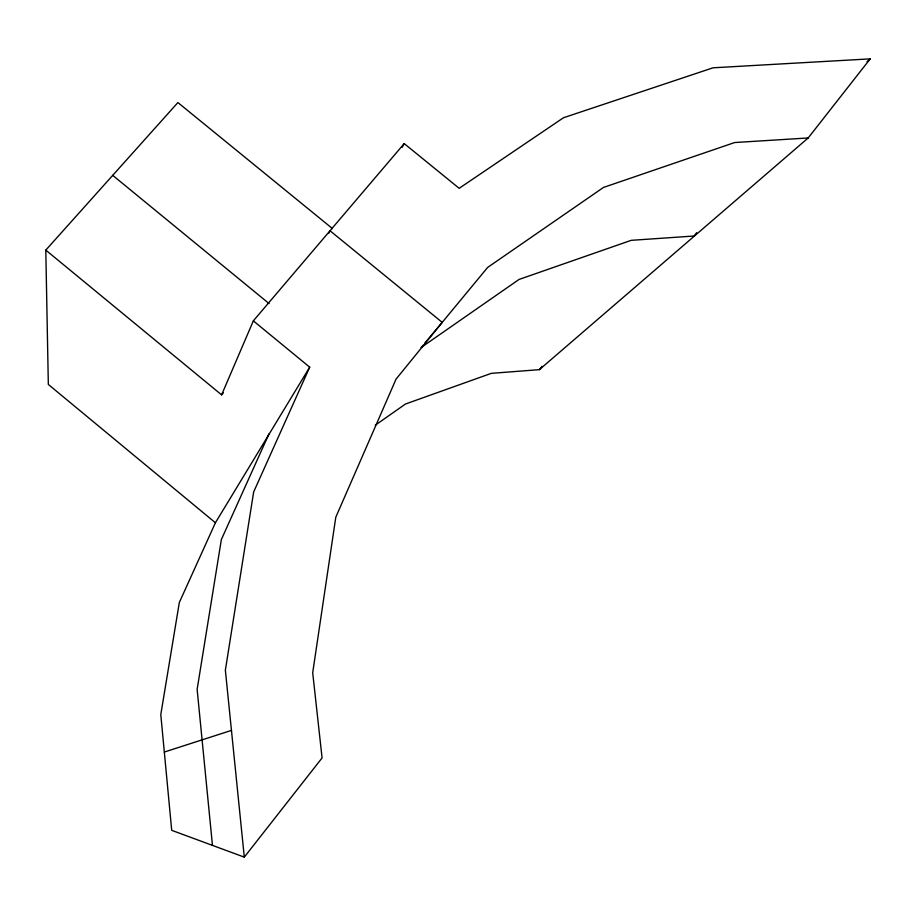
<?xml version="1.0" encoding="UTF-8"?>
<svg xmlns="http://www.w3.org/2000/svg" width="916" height="916" viewBox="0 0 916 916"><rect width="100%" height="100%" fill="white"/><g stroke="black" fill="none" stroke-linecap="round" stroke-linejoin="round"><path stroke-width="1.37" d="M332.451 228.576L177.899 102.558L45.8 250.114L221.603 394.865L253.343 320.852L404.208 143.594L459.168 188.318L563.489 117.74L713.049 67.807L870.2 58.864L808.187 137.961L539.398 369.652L491.32 373.35L405.456 404.025L375.228 425.23M309.7 367.179L253.663 491.938L225.359 670.191L244.297 857.136L171.704 830.331L160.792 714.606L179.33 602.499L215.409 522.761L309.7 367.179L253.343 320.852M268.949 433.932L221.363 539.535L197.135 689.37L212.466 845.445M328.775 233.282L330.023 230.752L442.21 322.375L487.678 267.403L603.484 187.436L734.655 142.541L808.187 137.961M402.181 147.327L404.208 143.594M244.297 857.136L322.077 757.933L312.7 672.756L335.794 517.219L396.078 379.087L442.21 322.375L424.875 343.099M696.698 232.664L694.042 236.019L631.204 240.335L519.051 279.437L421.314 347.393M539.398 369.652L542.043 366.331M421.223 347.462L423.055 345.275M221.603 394.865L223.435 392.701M867.017 61.704L870.2 58.864M164.319 752.047L231.462 730.395M112.679 175.322L269.029 303.54M215.409 522.761L48.33 384.457L45.8 250.114"/></g></svg>
